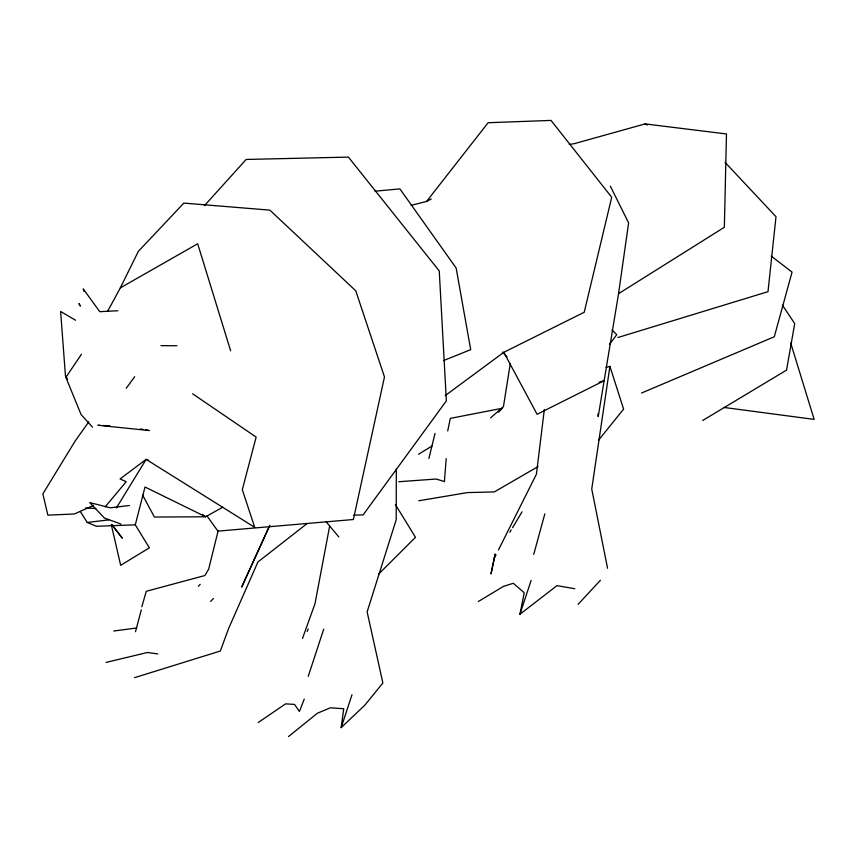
<?xml version="1.0" encoding="UTF-8"?>
<svg xmlns="http://www.w3.org/2000/svg" width="857" height="857" viewBox="0 0 857 857"><rect width="100%" height="100%" fill="white"/><g stroke="black" fill="none" stroke-linecap="round" stroke-linejoin="round"><path stroke-width="1.29" d="M396.33 469.058L396.202 519.749L367.128 611.887L382.886 683.018L364.868 705.129L341.172 727.625L343.732 708.739L330.427 707.786L317.39 713.228L288.466 736.591M444.483 480.595L446.208 458.613M544.324 409.582L536.428 474.2L498.42 550.033M606.092 367.46L609.916 366.346L591.737 489.026L607.559 568.266M510.311 363.486L503.434 406.689L490.568 417.873M329.613 526.305L315.001 603.703L302.478 638.497M574.811 588.716L556.975 585.642L519.942 614.244L524.216 592.755L513.311 583.285L503.413 586.402L478.324 601.539M494.264 558.336L495.153 553.954L491.007 573.922L494.264 558.336L496.042 554.779M447.708 430.942L450.311 418.377L502.148 408.307L498.495 412.185M218.181 530.654L208.658 569.155L204.93 575.518L146.279 591.298L141.834 606.713M428.864 458.484L435.045 433.428M111.26 524.613L120.676 565.32L149.364 547.816L135.288 524.827L145.004 487.022L205.691 516.782L222.809 507.14M135.502 631.705L141.287 609.873M533.729 554.383L544.848 513.825M308.241 676.344L323.71 629.156M341.172 727.625L352.002 694.716M519.942 614.244L531.104 580.489M299.918 710.282L304.246 699.066M307.17 631.438L308.188 628.974M269.237 526.477L241.695 587.056L269.869 525.202M107.65 311.273L120.334 287.877L138.341 251.38L183.816 203.109L269.869 210.126L355.762 290.812L384.482 376.93L353.384 519.513L217.903 531.126L206.976 515.893M134.699 376.694L126.215 388.296M509.851 532.24L511.2 529.969M512.561 527.698L522.042 511.811M116.423 507.88L146.14 459.384L148.625 460.284M81.415 354.305L65.871 377.38L81.072 414.542L92.492 427.172M88.807 421.848L75.18 441.001L42.85 493.9L47.874 515.143L74.398 513.996L93.563 505.373M609.498 344.268L616.761 334.712L612.091 329.966M411.156 205.326L426.55 201.459L488.136 122.722L551.03 120.409L611.705 197.271L584.228 312.259L503.809 352.313L445.212 395.613M598.561 440.177L623.607 409.121L609.916 366.346M105.143 506.905L126.204 481.677L120.055 478.945L146.14 459.384L254.711 527.334L242.306 489.701L256.147 437.102L192.621 393.792M204.395 205.701L246.152 159.456L348.403 157.099L439.255 270.941L446.368 400.872L363.122 514.896L353.78 515.111M578.089 604.356L600.414 580.296M210.661 601.4L213.404 598.507M378.59 574.136L415.484 537.318L395.398 504.559M198.321 586.209L200.206 584.367M307.16 523.52L257.946 561.967L228.562 628.62L220.345 651.02L134.549 677.662M258.193 722.537L285.585 703.854L294.529 704.4L299.436 711.524M618.658 293.608L724.347 227.287L726.479 133.971L645.075 123.911L574.447 143.622L569.284 144.469M418.559 454.242L431.928 446.068M702.654 420.498L786.533 370.117L794.718 323.582L782.398 305.146M538.014 466.604L494.35 491.918L467.333 492.604L418.816 500.767M120.334 287.877L197.688 243.774L230.64 350.802M426.55 201.459L431.285 198.963M641.582 393.009L774.299 336.758L792.039 272.119L771.214 256.072M443.476 360.615L470.697 349.667L456.149 268.027L399.887 188.883L374.938 191.207M617.929 337.519L768.001 291.669L776.003 216.692L725.086 162.38M599.097 382.211L604.131 380.712L618.368 294.915L628.62 222.895L610.366 186.183M106.086 662.418L147.361 652.498L157.699 653.902M113.756 631.02L136.745 627.977M129.407 505.501L110.242 507.805L89.792 502.588L104.458 518.057L120.912 524.023M80.322 511.543L87.253 522.47L108.86 519.878M398.762 481.73L436.149 479.031L444.708 481.613M117.848 310.737L99.744 311.691L83.215 288.863L83.986 291.38M135.288 524.827L96.434 526.284L87.253 522.47M160.902 345.639L176.928 345.735M100.526 425.383L97.912 425.265L149.3 430.546L145.54 429.86M103.14 425.5L109.685 425.811M85.582 507.997L95.802 508.533M724.261 407.493L814.15 419.394L790.668 342.875M140.537 428.939L143.033 429.4M645.075 123.911L647.528 124.972M75.555 320.229L60.622 311.477L65.443 375.805L67.542 379.137M202.434 514.436L205.691 516.782L154.399 517.039L142.519 494.918M502.545 352.077L507.087 356.962M326.024 521.645L338.847 536.985M111.721 524.752L122.305 538.142L111.774 524.398M80.279 305.831L78.951 303.624L80.183 305.949M503.809 352.313L537.093 414.285L604.131 380.712L598.218 416.641L597.972 414.027"/></g></svg>
